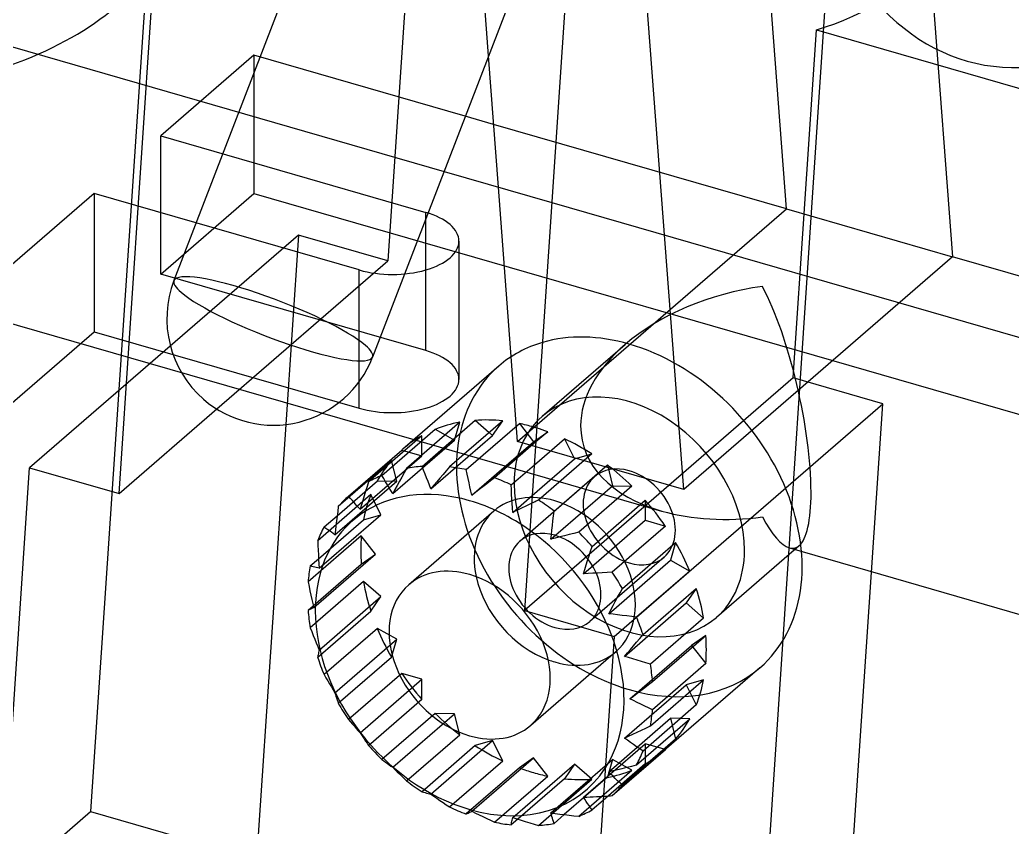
# Model space of a CAD drawing. Header units: millimetres. Extents: x -48 to 306, y -72 to 443.
# Drawn here: x 40.5 to 158.9, y 20.1 to 116.5 of the extents above; entities that cross this region are included whole.
import ezdxf

# ---------------------------------------------------------------- set-up
doc = ezdxf.new("R2010")
doc.units = ezdxf.units.MM
doc.layers.add('MAIN-1', color=7, linetype='Continuous')
doc.layers.add('MAIN-2', color=7, linetype='Continuous')

msp = doc.modelspace()

# ---------------------------------------------------------------- linework, layer by layer
at = {"layer": 'MAIN-1'}
for p, q in [((52.31, 59.93), (57.75, 141.4)), ((78.21, 135.63), (58.85, 85.34)), ((106.15, 127.43), (100.71, 45.96)), ((101.92, 126.51), (82.56, 76.21)), ((126.22, -37.35), (136.63, 118.63)), ((97.58, 96.51), (96.4, 112.16)), ((97.01, 103.98), (93.62, 104.96)), ((91.09, 98.38), (103.96, 94.67)), ((97.62, 75.14), (86.19, 65.24)), ((52.31, 59.93), (63.96, 70.02)), ((76.59, 69.52), (87.49, 66.37)), ((72.2, 68.17), (68.73, 16.27)), ((83.68, 62.09), (90.03, 67.59)), ((92.96, 68.43), (86.61, 62.93)), ((88.47, 63.17), (94.82, 68.67)), ((90.03, 67.59), (91.22, 66.93)), ((98.09, 68.6), (91.74, 63.1)), ((93.73, 62.78), (100.08, 68.28)), ((94.82, 68.67), (96.49, 67.22)), ((100.08, 68.28), (101.77, 66.11)), ((88.44, 66.82), (82.09, 61.32)), ((94.41, 59.73), (101.77, 66.11)), ((102.05, 66.08), (97.11, 61.81)), ((101.77, 66.11), (102.06, 66.31)), ((79.7, 59.62), (86.05, 65.12)), ((86.05, 65.12), (86.37, 65.03)), ((36.66, -11.5), (41.64, 63.01)), ((41.64, 63.01), (52.31, 59.93)), ((86.61, 62.93), (86.32, 62.41)), ((88.65, 62.7), (88.47, 63.17)), ((91.74, 63.1), (91.35, 62.64)), ((93.85, 62.25), (93.73, 62.78)), ((99.11, 60.97), (101.87, 63.36)), ((83.9, 61.71), (83.68, 62.09)), ((84.12, 61.34), (83.9, 61.71)), ((86.04, 61.89), (85.77, 61.39)), ((86.32, 62.41), (86.04, 61.89)), ((88.83, 62.24), (88.65, 62.7)), ((89, 61.79), (88.83, 62.24)), ((89.18, 61.35), (89, 61.79)), ((90.6, 61.76), (90.23, 61.33)), ((90.97, 62.2), (90.6, 61.76)), ((91.35, 62.64), (90.97, 62.2)), ((93.96, 61.73), (93.85, 62.25)), ((94.07, 61.21), (93.96, 61.73)), ((97.11, 61.81), (96.64, 61.44)), ((81.91, 60.75), (81.73, 60.19)), ((82.09, 61.32), (81.91, 60.75)), ((84.34, 60.97), (84.12, 61.34)), ((84.55, 60.62), (84.34, 60.97)), ((84.76, 60.27), (84.55, 60.62)), ((85.23, 60.4), (84.98, 59.92)), ((85.5, 60.89), (85.23, 60.4)), ((85.77, 61.39), (85.5, 60.89)), ((89.35, 60.92), (89.18, 61.35)), ((89.53, 60.49), (89.35, 60.92)), ((89.88, 60.91), (89.53, 60.49)), ((90.23, 61.33), (89.88, 60.91)), ((94.18, 60.71), (94.07, 61.21)), ((94.29, 60.21), (94.18, 60.71)), ((95.72, 60.74), (95.27, 60.39)), ((96.18, 61.09), (95.72, 60.74)), ((96.64, 61.44), (96.18, 61.09)), ((99.14, 60.39), (99.11, 60.97)), ((99.16, 59.83), (99.14, 60.39)), ((79.93, 59.35), (79.7, 59.62)), ((80.16, 59.08), (79.93, 59.35)), ((81.56, 59.64), (81.39, 59.1)), ((81.73, 60.19), (81.56, 59.64)), ((84.98, 59.92), (84.76, 60.27)), ((94.41, 59.73), (94.29, 60.21)), ((94.84, 60.06), (94.41, 59.73)), ((95.27, 60.39), (94.84, 60.06)), ((99.19, 59.28), (99.16, 59.83)), ((99.22, 58.73), (99.19, 59.28)), ((99.29, 57.67), (101.62, 59.69)), ((78.47, 58.38), (78.4, 57.79)), ((80.39, 58.81), (80.16, 59.08)), ((80.62, 58.55), (80.39, 58.81)), ((80.84, 58.3), (80.62, 58.55)), ((81.07, 58.05), (80.84, 58.3)), ((81.23, 58.57), (81.07, 58.05)), ((81.39, 59.1), (81.23, 58.57)), ((99.26, 58.2), (99.22, 58.73)), ((99.29, 57.67), (99.26, 58.2)), ((100.4, 58.2), (100.03, 58.02)), ((100.78, 58.39), (100.4, 58.2)), ((101.17, 58.57), (100.78, 58.39)), ((101.56, 58.76), (101.17, 58.57)), ((76.78, 55.94), (78.33, 57.28)), ((78.32, 57.21), (78.26, 56.65)), ((78.4, 57.79), (78.32, 57.21)), ((99.66, 57.85), (99.29, 57.67)), ((100.03, 58.02), (99.66, 57.85)), ((77, 55.77), (76.78, 55.94)), ((77.22, 55.61), (77, 55.77)), ((78.19, 56.09), (78.13, 55.55)), ((78.26, 56.65), (78.19, 56.09)), ((77.43, 55.46), (77.22, 55.61)), ((77.65, 55.3), (77.43, 55.46)), ((77.86, 55.16), (77.65, 55.3)), ((78.07, 55.01), (77.86, 55.16)), ((78.13, 55.55), (78.07, 55.01)), ((76.01, 54.3), (76.03, 53.73)), ((76.03, 53.73), (76.06, 53.16)), ((75.13, 51.29), (76.12, 52.14)), ((76.06, 53.16), (76.09, 52.61)), ((76.09, 52.61), (76.12, 52.06)), ((75.31, 51.23), (75.13, 51.29)), ((75.49, 51.18), (75.31, 51.23)), ((75.66, 51.14), (75.49, 51.18)), ((75.84, 51.09), (75.66, 51.14)), ((76.01, 51.05), (75.84, 51.09)), ((76.19, 51.01), (76.01, 51.05)), ((76.12, 52.06), (76.15, 51.53)), ((76.15, 51.53), (76.19, 51.01)), ((74.87, 49.37), (74.98, 48.83)), ((74.98, 48.83), (75.09, 48.31)), ((75.09, 48.31), (75.21, 47.8)), ((75.21, 47.8), (75.32, 47.29)), ((74.87, 45.99), (75.49, 46.53)), ((75.32, 46.2), (75.21, 46.14)), ((75.32, 47.29), (75.43, 46.8)), ((75.43, 46.25), (75.32, 46.2)), ((75.43, 46.8), (75.55, 46.31)), ((75.55, 46.31), (75.43, 46.25)), ((74.98, 46.04), (74.87, 45.99)), ((75.09, 46.09), (74.98, 46.04)), ((75.21, 46.14), (75.09, 46.09)), ((100.71, 45.96), (111.38, 42.88)), ((75.13, 43.91), (75.31, 43.45)), ((75.31, 43.45), (75.49, 42.99)), ((75.49, 42.99), (75.66, 42.54)), ((111.38, 42.88), (106.4, -31.63)), ((75.66, 42.54), (75.84, 42.1)), ((75.84, 42.1), (76.01, 41.67)), ((76.01, 41.67), (76.19, 41.24)), ((76.03, 40.54), (76.01, 40.4)), ((76.06, 40.68), (76.03, 40.54)), ((76.09, 40.82), (76.06, 40.68)), ((76.12, 40.96), (76.09, 40.82)), ((76.15, 41.1), (76.12, 40.96)), ((76.19, 41.24), (76.15, 41.1)), ((76.78, 38.31), (77, 37.93)), ((77, 37.93), (77.22, 37.56)), ((77.22, 37.56), (77.43, 37.2)), ((77.43, 37.2), (77.65, 36.84)), ((77.65, 36.84), (77.86, 36.49)), ((77.86, 36.49), (78.07, 36.15)), ((78.07, 36.15), (78.13, 35.94)), ((78.13, 35.94), (78.19, 35.74)), ((78.19, 35.74), (78.26, 35.53)), ((78.26, 35.53), (78.32, 35.32)), ((78.32, 35.32), (78.4, 35.11)), ((78.4, 35.11), (78.47, 34.9)), ((79.7, 32.95), (79.93, 32.67)), ((79.93, 32.67), (80.16, 32.4)), ((80.16, 32.4), (80.39, 32.14)), ((80.39, 32.14), (80.62, 31.88)), ((80.62, 31.88), (80.84, 31.62)), ((80.84, 31.62), (81.07, 31.38)), ((81.07, 31.38), (81.23, 31.13)), ((81.23, 31.13), (81.39, 30.88)), ((81.39, 30.88), (81.56, 30.63)), ((81.56, 30.63), (81.73, 30.38)), ((81.73, 30.38), (81.91, 30.12)), ((81.91, 30.12), (82.09, 29.87)), ((83.68, 28.18), (83.9, 28.01)), ((83.9, 28.01), (84.12, 27.85)), ((84.12, 27.85), (84.34, 27.7)), ((84.34, 27.7), (84.55, 27.54)), ((84.55, 27.54), (84.76, 27.4)), ((84.76, 27.4), (84.98, 27.25)), ((84.98, 27.25), (85.23, 26.99)), ((85.23, 26.99), (85.5, 26.72)), ((85.5, 26.72), (85.77, 26.46)), ((85.77, 26.46), (86.04, 26.19)), ((86.04, 26.19), (86.32, 25.92)), ((86.32, 25.92), (86.61, 25.64)), ((88.47, 24.34), (88.65, 24.28)), ((88.65, 24.28), (88.83, 24.23)), ((88.83, 24.23), (89, 24.18)), ((89, 24.18), (89.18, 24.14)), ((89.18, 24.14), (89.35, 24.09)), ((89.35, 24.09), (89.53, 24.05)), ((89.53, 24.05), (89.88, 23.8)), ((89.88, 23.8), (90.23, 23.55)), ((107.75, 23.68), (108.13, 23.69)), ((108.13, 23.69), (108.51, 23.71)), ((108.51, 23.71), (108.9, 23.73)), ((108.9, 23.73), (109.3, 23.75)), ((109.3, 23.75), (109.7, 23.78)), ((109.7, 23.78), (110.1, 23.8)), ((90.23, 23.55), (90.6, 23.3)), ((90.6, 23.3), (90.97, 23.04)), ((90.97, 23.04), (91.35, 22.78)), ((91.35, 22.78), (91.74, 22.52)), ((107.9, 23.43), (107.75, 23.68)), ((108.07, 23.18), (107.9, 23.43)), ((108.23, 22.93), (108.07, 23.18)), ((108.4, 22.68), (108.23, 22.93)), ((108.58, 22.42), (108.4, 22.68)), ((110.07, 23.3), (108.76, 22.17)), ((93.73, 21.68), (93.85, 21.73)), ((93.85, 21.73), (93.96, 21.78)), ((93.96, 21.78), (94.07, 21.84)), ((94.07, 21.84), (94.18, 21.89)), ((94.18, 21.89), (94.29, 21.95)), ((94.29, 21.95), (94.41, 22)), ((94.41, 22), (94.84, 21.79)), ((94.84, 21.79), (95.27, 21.57)), ((95.27, 21.57), (95.72, 21.36)), ((95.72, 21.36), (96.18, 21.14)), ((103.9, 21.6), (103.84, 21.81)), ((103.84, 21.81), (104.37, 21.74)), ((103.96, 21.39), (103.9, 21.6)), ((104.02, 21.19), (103.96, 21.39)), ((105.44, 21.6), (104.24, 20.56)), ((104.37, 21.74), (104.91, 21.67)), ((104.91, 21.67), (105.45, 21.6)), ((105.45, 21.6), (106.01, 21.53)), ((106.01, 21.53), (106.58, 21.47)), ((106.58, 21.47), (107.16, 21.4)), ((108.76, 22.17), (108.58, 22.42)), ((96.18, 21.14), (96.64, 20.92)), ((96.64, 20.92), (97.11, 20.7)), ((99.88, 21.05), (99.11, 20.39)), ((99.11, 20.39), (99.14, 20.53)), ((99.14, 20.53), (99.16, 20.67)), ((99.16, 20.67), (99.19, 20.81)), ((99.19, 20.81), (99.22, 20.95)), ((99.22, 20.95), (99.26, 21.09)), ((99.26, 21.09), (99.29, 21.24)), ((99.29, 21.24), (99.78, 21.08)), ((99.78, 21.08), (100.28, 20.93)), ((100.28, 20.93), (100.79, 20.78)), ((100.79, 20.78), (101.31, 20.63)), ((101.31, 20.63), (101.84, 20.48)), ((101.84, 20.48), (102.38, 20.32)), ((104.09, 20.98), (104.02, 21.19)), ((104.16, 20.77), (104.09, 20.98)), ((104.24, 20.56), (104.16, 20.77))]:
    msp.add_line(p, q, dxfattribs=at)
for start, end in [(158.9473, 229.1081), (229.1081, 338.9472)]:
    msp.add_arc((70.71, 80.78), 12.7, start, end, dxfattribs=at)
for centre, major_axis, ratio, start_param, end_param in [((183.76, 216.64), (30.33, 105.05), 0.433013, 0.588003, 3.439114), ((70.71, 80.78), (11.85, -4.56), 0.176777, 0.455533, 3.141494), ((70.71, 80.78), (11.85, -4.56), 0.176777, -0.000099, 0.455533), ((113.2, 57.14), (15.59, -18), 0.75, 2.81092, 3.141578), ((101.77, 47.24), (15.59, -18), 0.75, 2.46426, 2.62838), ((101.77, 47.24), (15.59, -18), 0.75, 2.726059, 2.89018), ((101.77, 47.24), (15.59, -18), 0.75, 2.284521, 2.366581), ((101.77, 47.24), (15.59, -18), 0.75, 2.265764, 2.284521), ((101.77, 47.24), (15.59, -18), 0.75, 2.987859, 3.141554), ((101.77, 47.24), (15.59, -18), 0.75, 3.141554, 3.151979), ((95.42, 41.74), (15.59, -18), 0.75, 2.62838, 2.726059), ((95.42, 41.74), (15.59, -18), 0.75, 2.366581, 2.46426), ((95.42, 41.74), (15.59, -18), 0.75, 2.89018, 2.987859), ((95.42, 41.74), (15.59, -18), 0.75, 2.104782, 2.20246), ((94.15, 40.64), (13.93, -16.08), 0.75, 2.284521, 5.426113), ((95.42, 41.74), (15.59, -18), 0.75, -3.131206, -3.033527), ((94.15, 40.64), (13.93, -16.08), 0.75, 1.883547, 2.284521), ((95.42, 41.74), (15.59, -18), 0.75, -2.869407, -2.771728), ((95.42, 41.74), (15.59, -18), 0.75, -2.607607, -2.509929), ((94.15, 40.64), (7.27, -8.4), 0.75, 2.284521, 3.141672), ((94.15, 40.64), (7.27, -8.4), 0.75, 0.000079, 2.284521), ((104.31, 49.44), (7.27, -8.4), 0.75, -2.203682, -0.937911), ((94.15, 40.64), (7.27, -8.4), 0.75, -3.141514, -0.857072), ((95.42, 41.74), (15.59, -18), 0.75, -2.345808, -2.248129), ((94.15, 40.64), (13.93, -16.08), 0.75, 1.082355, 1.115457), ((95.42, 41.74), (15.59, -18), 0.75, -2.084009, -1.98633), ((95.42, 41.74), (15.59, -18), 0.75, -1.822209, -1.72453), ((94.15, 40.64), (7.27, -8.4), 0.75, -0.857072, 0.000079), ((95.42, 41.74), (15.59, -18), 0.75, -1.56041, -1.462731), ((94.15, 40.64), (13.93, -16.08), 0.75, -0.857072, 0.214229), ((95.42, 41.74), (15.59, -18), 0.75, -1.29861, -1.200932), ((95.42, 41.74), (15.59, -18), 0.75, -1.036811, -0.939132), ((95.42, 41.74), (15.59, -18), 0.75, -0.251413, -0.153734), ((95.42, 41.74), (15.59, -18), 0.75, -0.775012, -0.677333), ((95.42, 41.74), (15.59, -18), 0.75, -0.513212, -0.415534)]:
    msp.add_ellipse(centre, major_axis=major_axis, ratio=ratio, start_param=start_param, end_param=end_param, dxfattribs=at)
at = {"layer": 'MAIN-2'}
for p, q in [((131.94, 93.89), (121.52, 231.83)), ((96.4, 112.16), (92.12, 168.74)), ((146.78, 154.06), (151.76, 88.17)), ((56.67, 138.04), (48.91, 21.99)), ((87.15, 129.24), (84.38, 87.7)), ((119.69, 60.4), (114.71, 126.29)), ((29.15, 116.26), (91.09, 98.38)), ((132.77, 73.73), (135.55, 115.27)), ((135.55, 115.27), (166.03, 106.47)), ((68.39, 112.24), (57.28, 102.62)), ((93.62, 104.96), (68.39, 112.24)), ((68.39, 112.24), (68.39, 95.74)), ((131.94, 93.89), (97.01, 103.98)), ((57.28, 102.62), (88.9, 93.49)), ((57.28, 86.12), (57.28, 102.62)), ((99.87, 66.12), (97.58, 96.51)), ((49.34, 95.74), (22.05, 72.11)), ((80.96, 86.61), (49.34, 95.74)), ((49.34, 95.74), (49.34, 79.24)), ((57.28, 86.12), (68.39, 95.74)), ((68.39, 95.74), (304.86, 27.48)), ((99.87, 66.12), (131.94, 93.89)), ((103.96, 94.67), (164.09, 77.31)), ((131.94, 93.89), (151.76, 88.17)), ((88.9, 76.99), (88.9, 93.49)), ((73.71, 90.78), (41.64, 63.01)), ((73.71, 90.78), (72.2, 68.17)), ((84.38, 87.7), (73.71, 90.78)), ((92.87, 90.05), (92.87, 73.55)), ((63.96, 70.02), (84.38, 87.7)), ((151.76, 88.17), (119.69, 60.4)), ((164.57, 84.48), (151.76, 88.17)), ((80.96, 70.12), (80.96, 86.61)), ((88.9, 76.99), (57.28, 86.12)), ((22.91, 85.01), (76.59, 69.52)), ((-27.65, 12.57), (49.34, 79.24)), ((49.34, 79.24), (80.96, 70.12)), ((112.69, 77.69), (102.81, 69.14)), ((132.77, 73.73), (100.71, 45.96)), ((143.44, 70.65), (132.77, 73.73)), ((111.38, 42.88), (143.44, 70.65)), ((138.47, -3.86), (143.44, 70.65)), ((92.34, 66.3), (92.96, 68.43)), ((96.89, 66.87), (98.09, 68.6)), ((87.49, 66.37), (117.05, 57.84)), ((88.44, 64.43), (88.44, 66.82)), ((89.53, 60.49), (96.89, 66.87)), ((91.22, 66.93), (92.34, 66.3)), ((96.49, 67.22), (96.89, 66.87)), ((101.87, 63.36), (105.46, 66.47)), ((103.46, 67.31), (102.05, 66.08)), ((102.06, 66.31), (103.46, 67.31)), ((105.46, 66.47), (106.66, 64.05)), ((84.98, 59.92), (92.34, 66.3)), ((119.69, 60.4), (99.87, 66.12)), ((81.07, 58.05), (88.44, 64.43)), ((86.37, 65.03), (88.44, 64.43)), ((101.62, 59.69), (106.66, 64.05)), ((108.73, 64.65), (102.38, 59.15)), ((106.66, 64.05), (108.73, 64.65)), ((84.82, 63.88), (78.47, 58.38)), ((85.44, 61.39), (84.82, 63.88)), ((104.24, 57.84), (110.59, 63.34)), ((110.59, 63.34), (111.21, 60.86)), ((109.05, 61.94), (100.16, 54.24)), ((78.07, 55.01), (85.44, 61.39)), ((78.33, 57.28), (83.13, 61.44)), ((83.13, 61.44), (85.44, 61.39)), ((103.84, 54.48), (111.21, 60.86)), ((113.51, 60.81), (107.16, 55.31)), ((111.21, 60.86), (113.51, 60.81)), ((82.36, 59.8), (76.01, 54.3)), ((83.55, 57.38), (82.36, 59.8)), ((101.69, 58.82), (101.56, 58.76)), ((101.83, 58.89), (101.69, 58.82)), ((101.97, 58.95), (101.83, 58.89)), ((102.1, 59.02), (101.97, 58.95)), ((102.24, 59.09), (102.1, 59.02)), ((102.38, 59.15), (102.24, 59.09)), ((108.76, 53.62), (115.11, 59.12)), ((115.11, 59.12), (115.11, 56.73)), ((76.19, 51.01), (83.55, 57.38)), ((81.48, 56.79), (83.55, 57.38)), ((97.04, 57.84), (86.88, 49.04)), ((104.09, 56.68), (104.16, 57.26)), ((104.16, 57.26), (104.24, 57.84)), ((76.12, 52.14), (81.48, 56.79)), ((103.96, 55.56), (104.02, 56.11)), ((104.02, 56.11), (104.09, 56.68)), ((107.75, 50.35), (115.11, 56.73)), ((117.5, 56.04), (111.15, 50.54)), ((115.11, 56.73), (117.5, 56.04)), ((81.22, 54.87), (74.87, 49.37)), ((82.91, 52.69), (81.22, 54.87)), ((103.84, 54.48), (103.9, 55.01)), ((104.37, 54.61), (103.84, 54.48)), ((103.9, 55.01), (103.96, 55.56)), ((104.91, 54.74), (104.37, 54.61)), ((105.45, 54.88), (104.91, 54.74)), ((106.01, 55.02), (105.45, 54.88)), ((106.58, 55.16), (106.01, 55.02)), ((107.16, 55.31), (106.58, 55.16)), ((108.58, 53.05), (108.76, 53.62)), ((112.38, 48.59), (118.73, 54.09)), ((118.73, 54.09), (118.11, 51.96)), ((133.47, 53.69), (123.6, 45.14)), ((132.3, 53.44), (161.92, 44.89)), ((75.55, 46.31), (82.91, 52.69)), ((81.22, 51.49), (82.91, 52.69)), ((108.23, 51.94), (108.4, 52.49)), ((108.4, 52.49), (108.58, 53.05)), ((117.36, 52.34), (108.47, 44.64)), ((75.49, 46.53), (81.22, 51.49)), ((107.9, 50.87), (108.07, 51.4)), ((108.07, 51.4), (108.23, 51.94)), ((110.74, 45.58), (118.11, 51.96)), ((118.11, 51.96), (120.42, 50.67)), ((107.75, 50.35), (107.9, 50.87)), ((108.29, 50.38), (107.75, 50.35)), ((108.84, 50.41), (108.29, 50.38)), ((109.4, 50.44), (108.84, 50.41)), ((109.97, 50.47), (109.4, 50.44)), ((110.56, 50.5), (109.97, 50.47)), ((111.15, 50.54), (110.56, 50.5)), ((120.42, 50.67), (114.07, 45.17)), ((81.48, 49.41), (75.13, 43.91)), ((83.55, 47.62), (81.48, 49.41)), ((112.09, 48.06), (112.38, 48.59)), ((114.84, 43.09), (121.19, 48.59)), ((121.19, 48.59), (119.99, 46.87)), ((76.19, 41.24), (83.55, 47.62)), ((82.36, 45.9), (83.55, 47.62)), ((111.53, 47.04), (111.81, 47.55)), ((111.81, 47.55), (112.09, 48.06)), ((111, 46.06), (111.26, 46.55)), ((111.26, 46.55), (111.53, 47.04)), ((112.63, 40.49), (119.99, 46.87)), ((119.99, 46.87), (122.06, 45.07)), ((76.01, 40.4), (82.36, 45.9)), ((110.74, 45.58), (111, 46.06)), ((111.27, 45.51), (110.74, 45.58)), ((111.81, 45.44), (111.27, 45.51)), ((112.36, 45.37), (111.81, 45.44)), ((112.92, 45.31), (112.36, 45.37)), ((113.49, 45.24), (112.92, 45.31)), ((114.07, 45.17), (113.49, 45.24)), ((122.06, 45.07), (115.71, 39.57)), ((83.13, 43.81), (76.78, 38.31)), ((85.44, 42.53), (83.13, 43.81)), ((114.07, 42.19), (114.45, 42.64)), ((114.45, 42.64), (114.84, 43.09)), ((115.98, 37.5), (122.33, 43)), ((122.33, 43), (120.64, 41.8)), ((78.07, 36.15), (85.44, 42.53)), ((84.82, 40.4), (85.44, 42.53)), ((113.27, 35.42), (120.64, 41.8)), ((113.33, 41.32), (113.7, 41.75)), ((113.7, 41.75), (114.07, 42.19)), ((120.64, 41.8), (122.33, 39.62)), ((78.47, 34.9), (84.82, 40.4)), ((111.59, 41.04), (101.43, 32.24)), ((112.63, 40.49), (112.98, 40.9)), ((113.12, 40.34), (112.63, 40.49)), ((112.98, 40.9), (113.33, 41.32)), ((113.62, 40.18), (113.12, 40.34)), ((114.13, 40.03), (113.62, 40.18)), ((114.65, 39.88), (114.13, 40.03)), ((115.17, 39.73), (114.65, 39.88)), ((115.71, 39.57), (115.17, 39.73)), ((122.33, 39.62), (115.98, 34.12)), ((128.79, 39.14), (117.36, 29.24)), ((86.05, 38.45), (79.7, 32.95)), ((88.44, 37.76), (86.05, 38.45)), ((81.07, 31.38), (88.44, 37.76)), ((88.44, 35.37), (88.44, 37.76)), ((112.63, 30.72), (119.99, 37.1)), ((114.58, 36.43), (115.04, 36.78)), ((115.04, 36.78), (115.5, 37.14)), ((115.5, 37.14), (115.98, 37.5)), ((115.71, 32.2), (122.06, 37.7)), ((122.06, 37.7), (119.99, 37.1)), ((119.99, 37.1), (121.19, 34.69)), ((113.27, 35.42), (113.7, 35.75)), ((113.7, 35.75), (114.14, 36.09)), ((114.14, 36.09), (114.58, 36.43)), ((82.09, 29.87), (88.44, 35.37)), ((113.7, 35.21), (113.27, 35.42)), ((114.14, 34.99), (113.7, 35.21)), ((114.58, 34.78), (114.14, 34.99)), ((115.04, 34.56), (114.58, 34.78)), ((121.19, 34.69), (114.84, 29.19)), ((115.5, 34.34), (115.04, 34.56)), ((90.03, 33.68), (83.68, 28.18)), ((84.98, 27.25), (92.34, 33.63)), ((92.34, 33.63), (90.03, 33.68)), ((92.96, 31.14), (92.34, 33.63)), ((115.98, 34.12), (115.5, 34.34)), ((110.74, 26.72), (118.11, 33.1)), ((114.07, 27.55), (120.42, 33.05)), ((115.17, 31.94), (115.71, 32.2)), ((120.42, 33.05), (118.11, 33.1)), ((118.11, 33.1), (118.73, 30.61)), ((86.61, 25.64), (92.96, 31.14)), ((112.63, 30.72), (113.12, 30.96)), ((113.12, 30.96), (113.62, 31.19)), ((113.62, 31.19), (114.13, 31.44)), ((114.13, 31.44), (114.65, 31.69)), ((114.65, 31.69), (115.17, 31.94)), ((94.82, 29.84), (88.47, 24.34)), ((89.53, 24.05), (96.89, 30.43)), ((96.89, 30.43), (94.82, 29.84)), ((98.09, 28.02), (96.89, 30.43)), ((107.75, 23.68), (115.11, 30.06)), ((118.73, 30.61), (112.38, 25.11)), ((112.98, 30.47), (112.63, 30.72)), ((113.33, 30.22), (112.98, 30.47)), ((113.7, 29.96), (113.33, 30.22)), ((114.07, 29.71), (113.7, 29.96)), ((114.45, 29.45), (114.07, 29.71)), ((115.11, 30.06), (115.11, 27.66)), ((117.5, 29.37), (115.11, 30.06)), ((111.15, 23.87), (117.5, 29.37)), ((114.84, 29.19), (114.45, 29.45)), ((91.74, 22.52), (98.09, 28.02)), ((94.41, 22), (101.77, 28.38)), ((99.29, 21.24), (106.66, 27.61)), ((101.77, 28.38), (100.08, 27.18)), ((103.46, 26.2), (101.77, 28.38)), ((103.84, 21.81), (111.21, 28.19)), ((106.66, 27.61), (105.46, 25.89)), ((108.73, 25.82), (106.66, 27.61)), ((115.11, 27.66), (110.07, 23.3)), ((111.21, 28.19), (110.59, 26.06)), ((113.51, 26.9), (111.21, 28.19)), ((112.36, 27.12), (112.92, 27.26)), ((112.92, 27.26), (113.49, 27.4)), ((113.49, 27.4), (114.07, 27.55)), ((100.08, 27.18), (93.73, 21.68)), ((97.11, 20.7), (103.46, 26.2)), ((110.59, 26.06), (105.44, 21.6)), ((107.16, 21.4), (113.51, 26.9)), ((110.74, 26.72), (111.27, 26.85)), ((111, 26.45), (110.74, 26.72)), ((111.26, 26.19), (111, 26.45)), ((111.53, 25.92), (111.26, 26.19)), ((111.27, 26.85), (111.81, 26.98)), ((111.81, 26.98), (112.36, 27.12)), ((105.46, 25.89), (99.88, 21.05)), ((102.38, 20.32), (108.73, 25.82)), ((111.81, 25.65), (111.53, 25.92)), ((112.09, 25.38), (111.81, 25.65)), ((112.38, 25.11), (112.09, 25.38)), ((110.1, 23.8), (110.27, 23.81)), ((110.27, 23.81), (110.45, 23.82)), ((110.45, 23.82), (110.62, 23.83)), ((110.62, 23.83), (110.8, 23.84)), ((110.8, 23.84), (110.97, 23.85)), ((110.97, 23.85), (111.15, 23.87)), ((16.85, -5.78), (48.91, 21.99)), ((48.91, 21.99), (68.73, 16.27))]:
    msp.add_line(p, q, dxfattribs=at)
for centre, major_axis, ratio, start_param, end_param in [((153.28, 225.45), (-31.92, -110.58), 0.433013, 0.274834, 0.588003), ((13.31, 129.06), (-44.45, 0), 0.5, 1.823421, 2.617994), ((84.93, 90.05), (-7.94, 0), 0.5, -3.141561, -2.094395), ((84.93, 90.05), (-7.94, 0), 0.5, 1.047198, 3.141624), ((70.71, 80.78), (11.85, -4.56), 0.176777, 3.141494, 3.597126), ((129.08, 70.89), (21.49, 4.72), 0.615841, 1.436262, 2.291625), ((129.08, 70.89), (3.84, -17.48), 0.249311, 0.848259, 2.419055), ((70.71, 80.78), (11.85, -4.56), 0.176777, -2.686059, -0.000099), ((113.2, 57.14), (15.59, -18), 0.75, 2.284521, 2.81092), ((84.93, 73.55), (7.94, 0), 0.5, 0.000031, 1.047198), ((129.08, 70.89), (21.49, 4.72), 0.615841, 2.291625, 3.007058), ((113.2, 57.14), (15.59, -18), 0.75, -0.000014, 2.284521), ((113.2, 57.14), (15.59, -18), 0.75, 3.141578, 5.426113), ((84.93, 73.55), (7.94, 0), 0.5, -2.094395, 0.000031), ((113.2, 57.14), (-10.39, 12), 0.75, -2.427868, -0.000041), ((113.2, 57.14), (-10.39, 12), 0.75, -0.000041, 0.713724), ((101.77, 47.24), (15.59, -18), 0.75, 2.20246, 2.265764), ((129.08, 70.89), (21.49, 4.72), 0.615841, 3.007058, 3.992537), ((101.77, 47.24), (15.59, -18), 0.75, 1.940661, 2.104782), ((101.77, 47.24), (15.59, -18), 0.75, -3.033527, -2.869407), ((113.2, 57.14), (-4.16, 4.8), 0.75, -0.857072, 0.000079), ((101.77, 47.24), (15.59, -18), 0.75, 1.678862, 1.842982), ((113.2, 57.14), (-4.16, 4.8), 0.75, 0.000079, 2.284521), ((113.2, 57.14), (-4.16, 4.8), 0.75, -3.141514, -0.857072), ((113.2, 57.14), (-10.39, 12), 0.75, 0.713724, 3.141552), ((101.77, 47.24), (15.59, -18), 0.75, -2.771728, -2.607607), ((104.31, 49.44), (7.27, -8.4), 0.75, 2.284521, 3.141672), ((129.08, 70.89), (3.84, -17.48), 0.249311, 0.132826, 0.848259), ((95.42, 41.74), (15.59, -18), 0.75, 1.842982, 1.940661), ((104.31, 49.44), (7.27, -8.4), 0.75, 0.000079, 2.284521), ((101.77, 47.24), (15.59, -18), 0.75, 1.417062, 1.581183), ((104.31, 49.44), (7.27, -8.4), 0.75, -3.141514, -2.203682), ((129.08, 70.89), (21.49, 4.72), 0.615841, -2.290649, -1.705331), ((129.08, 70.89), (3.84, -17.48), 0.249311, -0.722537, -0.13722), ((101.77, 47.24), (15.59, -18), 0.75, -2.509929, -2.345808), ((104.31, 49.44), (-4.16, 4.8), 0.75, -0.857072, 0.000079), ((94.15, 40.64), (13.93, -16.08), 0.75, 1.115457, 1.883547), ((104.31, 49.44), (-4.16, 4.8), 0.75, -3.141514, -0.857072), ((95.42, 41.74), (15.59, -18), 0.75, 1.581183, 1.678862), ((104.31, 49.44), (-4.16, 4.8), 0.75, 0.000079, 2.284521), ((101.77, 47.24), (15.59, -18), 0.75, 1.155263, 1.319383), ((129.08, 70.89), (3.84, -17.48), 0.249311, -0.13722, 0.132826), ((113.2, 57.14), (-4.16, 4.8), 0.75, 2.284521, 3.141672), ((113.2, 57.14), (-10.39, 12), 0.75, 3.141552, 3.855317), ((95.42, 41.74), (15.59, -18), 0.75, 1.319383, 1.417062), ((101.77, 47.24), (15.59, -18), 0.75, -2.248129, -2.084009), ((101.77, 47.24), (15.59, -18), 0.75, 0.893463, 1.057584), ((95.42, 41.74), (15.59, -18), 0.75, 1.057584, 1.155263), ((104.31, 49.44), (-4.16, 4.8), 0.75, 2.284521, 3.141672), ((101.77, 47.24), (15.59, -18), 0.75, -1.98633, -1.822209), ((101.77, 47.24), (15.59, -18), 0.75, 0.631664, 0.795785), ((94.15, 40.64), (13.93, -16.08), 0.75, 0.214229, 1.082355), ((104.31, 49.44), (7.27, -8.4), 0.75, -0.857072, 0.000079), ((104.31, 49.44), (7.27, -8.4), 0.75, -0.937911, -0.857072), ((113.2, 57.14), (15.59, -18), 0.75, -0.857072, -0.000014), ((95.42, 41.74), (15.59, -18), 0.75, 0.795785, 0.893463), ((101.77, 47.24), (15.59, -18), 0.75, -1.72453, -1.56041), ((101.77, 47.24), (15.59, -18), 0.75, 0.369865, 0.533985), ((101.77, 47.24), (15.59, -18), 0.75, -1.462731, -1.29861), ((95.42, 41.74), (15.59, -18), 0.75, 0.533985, 0.631664), ((101.77, 47.24), (15.59, -18), 0.75, 0.108065, 0.272186), ((101.77, 47.24), (15.59, -18), 0.75, -1.200932, -1.036811), ((95.42, 41.74), (15.59, -18), 0.75, 0.272186, 0.369865), ((101.77, 47.24), (15.59, -18), 0.75, -0.153734, -0.000038), ((101.77, 47.24), (15.59, -18), 0.75, -0.000038, 0.010387), ((101.77, 47.24), (15.59, -18), 0.75, -0.939132, -0.857072), ((101.77, 47.24), (15.59, -18), 0.75, -0.857072, -0.775012), ((101.77, 47.24), (15.59, -18), 0.75, -0.415534, -0.251413), ((101.77, 47.24), (15.59, -18), 0.75, -0.677333, -0.513212), ((95.42, 41.74), (15.59, -18), 0.75, 0.010387, 0.108065)]:
    msp.add_ellipse(centre, major_axis=major_axis, ratio=ratio, start_param=start_param, end_param=end_param, dxfattribs=at)

doc.saveas('drawing.dxf')
